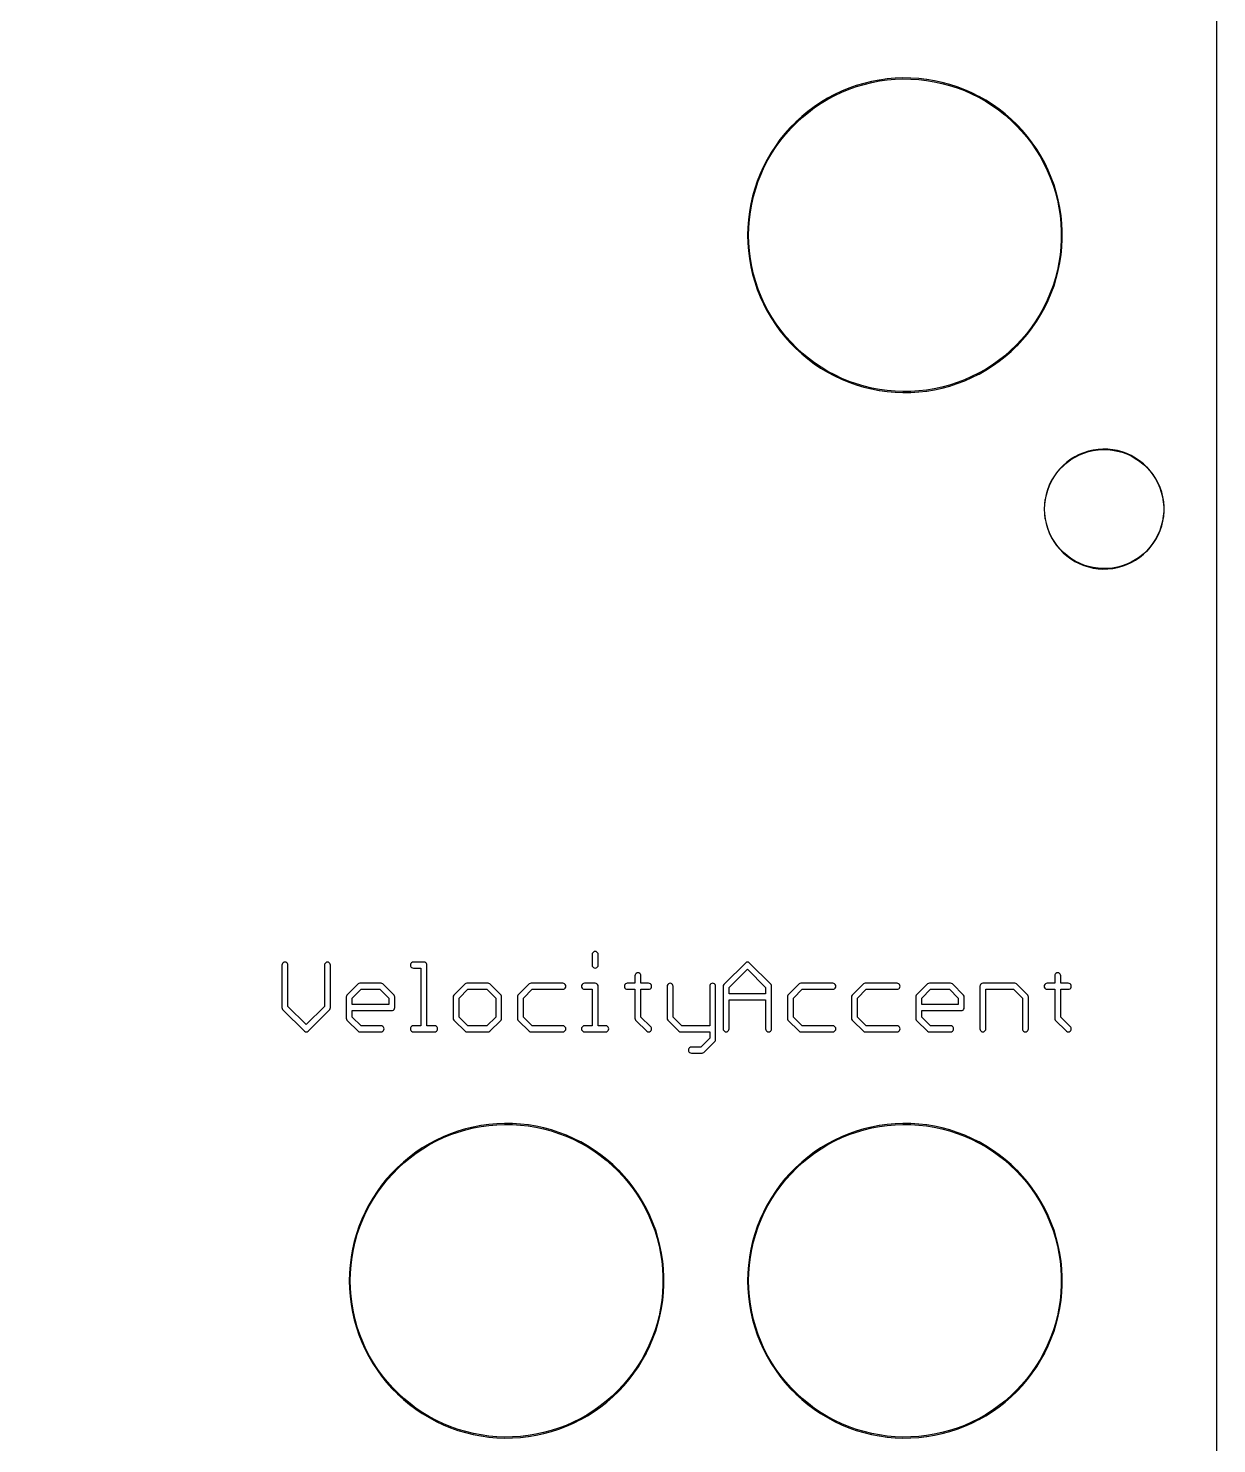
# Model space of a CAD drawing. Extents: x 7 to 68, y 0 to 129.
# Drawn here: x 37.59 to 67.9, y 31.29 to 67.4 of the extents above; entities that cross this region are included whole.
import ezdxf

# ---------------------------------------------------------------- set-up
doc = ezdxf.new("R2010")
doc.units = 0

msp = doc.modelspace()

# ---------------------------------------------------------------- linework, layer by layer
at = {"color": 5, "true_color": 0x0000ff}
msp.add_polyline3d([(67.89673, 0.3175, 0), (67.89673, 128.81863, 0), (7.27709, 128.81863, 0), (7.27709, 0.3175, 0), (67.89673, 0.3175, 0)], close=True, dxfattribs=at)
at = {"color": 34, "true_color": 0x008000}
for points in [[(7.2771, 0.3175, 0), (67.89674, 0.3175, 0), (67.89674, 128.81864, 0), (7.2771, 128.81864, 0), (7.2771, 0.3175, 0)], [(59.69508, 66.12381, 0), (59.49441, 66.10603, 0), (59.29629, 66.07809, 0), (59.29237, 66.07747, 0), (59.09425, 66.03937, 0), (58.89867, 65.99111, 0), (58.70563, 65.93523, 0), (58.51767, 65.86919, 0), (58.32971, 65.79299, 0), (58.14937, 65.70663, 0), (58.14583, 65.70483, 0), (57.96803, 65.61085, 0), (57.79531, 65.50671, 0), (57.62767, 65.39494, 0), (57.46765, 65.27303, 0), (57.31271, 65.14603, 0), (57.16285, 65.00887, 0), (57.16004, 65.00606, 0), (57.02034, 64.86382, 0), (56.88572, 64.71396, 0), (56.75872, 64.55647, 0), (56.64188, 64.39391, 0), (56.53266, 64.22628, 0), (56.43106, 64.05356, 0), (56.33708, 63.87322, 0), (56.33528, 63.86968, 0), (56.254, 63.6868, 0), (56.1778, 63.50138, 0), (56.1143, 63.31088, 0), (56.05842, 63.11784, 0), (56.01524, 62.92226, 0), (55.97968, 62.72414, 0), (55.97906, 62.72022, 0), (55.95365, 62.51955, 0), (55.93841, 62.3189, 0), (55.93333, 62.11824, 0), (55.93841, 61.91757, 0), (55.95365, 61.71692, 0), (55.97906, 61.51626, 0), (55.97968, 61.51233, 0), (56.01524, 61.31421, 0), (56.05842, 61.11863, 0), (56.1143, 60.92559, 0), (56.1778, 60.73509, 0), (56.254, 60.54967, 0), (56.33528, 60.36679, 0), (56.33708, 60.36325, 0), (56.43106, 60.18291, 0), (56.53266, 60.01019, 0), (56.64188, 59.84255, 0), (56.75872, 59.67999, 0), (56.88572, 59.52251, 0), (57.02034, 59.37265, 0), (57.16004, 59.23041, 0), (57.16285, 59.2276, 0), (57.31271, 59.09044, 0), (57.46765, 58.96344, 0), (57.62767, 58.84152, 0), (57.79531, 58.72976, 0), (57.96803, 58.62562, 0), (58.14583, 58.53164, 0), (58.14937, 58.52984, 0), (58.32971, 58.44348, 0), (58.51767, 58.36728, 0), (58.70563, 58.30124, 0), (58.89867, 58.24536, 0), (59.09425, 58.1971, 0), (59.29237, 58.159, 0), (59.29629, 58.15837, 0), (59.49441, 58.13043, 0), (59.69508, 58.11266, 0), (59.89574, 58.10504, 0), (60.0964, 58.10757, 0), (60.29705, 58.12027, 0), (60.49772, 58.14314, 0), (60.50164, 58.14376, 0), (60.69976, 58.17678, 0), (60.89534, 58.21996, 0), (61.09092, 58.27076, 0), (61.28142, 58.33426, 0), (61.46938, 58.40538, 0), (61.6548, 58.48666, 0), (61.8326, 58.57556, 0), (61.83614, 58.57736, 0), (62.0114, 58.67642, 0), (62.18158, 58.78564, 0), (62.34668, 58.90248, 0), (62.50416, 59.0244, 0), (62.65656, 59.15648, 0), (62.80134, 59.29618, 0), (62.80415, 59.29899, 0), (62.94131, 59.44631, 0), (63.07085, 59.59871, 0), (63.19277, 59.75873, 0), (63.30707, 59.92383, 0), (63.41375, 60.09655, 0), (63.51027, 60.27181, 0), (63.51207, 60.27535, 0), (63.59843, 60.45569, 0), (63.67717, 60.64111, 0), (63.74829, 60.83161, 0), (63.80671, 61.02211, 0), (63.85751, 61.21769, 0), (63.89815, 61.41327, 0), (63.89878, 61.4172, 0), (63.92926, 61.61785, 0), (63.94958, 61.81598, 0), (63.95974, 62.01664, 0), (63.95974, 62.21984, 0), (63.94958, 62.4205, 0), (63.92926, 62.61862, 0), (63.89878, 62.81927, 0), (63.89815, 62.8232, 0), (63.85751, 63.01878, 0), (63.80671, 63.21436, 0), (63.74829, 63.40486, 0), (63.67717, 63.59536, 0), (63.59843, 63.78078, 0), (63.51207, 63.96112, 0), (63.51027, 63.96466, 0), (63.41375, 64.13992, 0), (63.30707, 64.31264, 0), (63.19277, 64.47774, 0), (63.07085, 64.63776, 0), (62.94131, 64.79016, 0), (62.80415, 64.93747, 0), (62.80134, 64.94029, 0), (62.65656, 65.07998, 0), (62.50416, 65.21207, 0), (62.34668, 65.33399, 0), (62.18158, 65.45083, 0), (62.0114, 65.56005, 0), (61.83614, 65.65911, 0), (61.8326, 65.66091, 0), (61.6548, 65.74981, 0), (61.46938, 65.83109, 0), (61.28142, 65.90221, 0), (61.09092, 65.96571, 0), (60.89534, 66.01651, 0), (60.69976, 66.05969, 0), (60.50164, 66.09271, 0), (60.49772, 66.09332, 0), (60.29705, 66.11619, 0), (60.0964, 66.1289, 0), (59.89574, 66.13144, 0), (59.69508, 66.12381, 0)], [(60.29705, 58.14568, 0), (60.0964, 58.13298, 0), (59.89574, 58.13044, 0), (59.69508, 58.13806, 0), (59.49441, 58.15584, 0), (59.29874, 58.18343, 0), (59.1021, 58.22125, 0), (58.90652, 58.26951, 0), (58.71348, 58.32539, 0), (58.52552, 58.39143, 0), (58.33756, 58.46763, 0), (58.15865, 58.5533, 0), (57.98296, 58.64617, 0), (57.81024, 58.75031, 0), (57.6426, 58.86207, 0), (57.48258, 58.98399, 0), (57.32764, 59.11099, 0), (57.17828, 59.2477, 0), (57.04089, 59.38758, 0), (56.90627, 59.53744, 0), (56.77927, 59.69492, 0), (56.66243, 59.85748, 0), (56.55321, 60.02512, 0), (56.45161, 60.19784, 0), (56.35917, 60.37522, 0), (56.27815, 60.55752, 0), (56.20195, 60.74294, 0), (56.13845, 60.93344, 0), (56.08257, 61.12648, 0), (56.03939, 61.32206, 0), (56.00428, 61.51765, 0), (55.97906, 61.71692, 0), (55.96382, 61.91757, 0), (55.95874, 62.11824, 0), (55.96382, 62.3189, 0), (55.97906, 62.51955, 0), (56.00428, 62.7188, 0), (56.03939, 62.91441, 0), (56.08257, 63.10999, 0), (56.13845, 63.30303, 0), (56.20195, 63.49353, 0), (56.27815, 63.67895, 0), (56.35917, 63.86125, 0), (56.45161, 64.03863, 0), (56.55321, 64.21135, 0), (56.66243, 64.37899, 0), (56.77927, 64.54155, 0), (56.90627, 64.69902, 0), (57.04089, 64.84889, 0), (57.17828, 64.98877, 0), (57.32764, 65.12548, 0), (57.48258, 65.25248, 0), (57.6426, 65.37439, 0), (57.81024, 65.48616, 0), (57.98296, 65.5903, 0), (58.15865, 65.68317, 0), (58.33756, 65.76884, 0), (58.52552, 65.84504, 0), (58.71348, 65.91108, 0), (58.90652, 65.96696, 0), (59.1021, 66.01522, 0), (59.29894, 66.05307, 0), (59.49441, 66.08064, 0), (59.69508, 66.09841, 0), (59.89574, 66.10603, 0), (60.0964, 66.1035, 0), (60.29705, 66.0908, 0), (60.49725, 66.06798, 0), (60.69191, 66.03554, 0), (60.88749, 65.99236, 0), (61.08307, 65.94156, 0), (61.27357, 65.87806, 0), (61.46153, 65.80694, 0), (61.64695, 65.72566, 0), (61.82182, 65.63821, 0), (61.99647, 65.5395, 0), (62.16665, 65.43028, 0), (62.33175, 65.31344, 0), (62.48923, 65.19152, 0), (62.64163, 65.05943, 0), (62.7845, 64.92158, 0), (62.92076, 64.77522, 0), (63.0503, 64.62282, 0), (63.17222, 64.46281, 0), (63.28652, 64.2977, 0), (63.3932, 64.12499, 0), (63.48892, 63.95119, 0), (63.57428, 63.77293, 0), (63.65302, 63.58751, 0), (63.72414, 63.39701, 0), (63.78256, 63.20651, 0), (63.83336, 63.01093, 0), (63.87391, 62.81579, 0), (63.90385, 62.61862, 0), (63.92417, 62.4205, 0), (63.93433, 62.21984, 0), (63.93433, 62.01664, 0), (63.92417, 61.81598, 0), (63.90385, 61.61785, 0), (63.87391, 61.42068, 0), (63.83336, 61.22554, 0), (63.78256, 61.02996, 0), (63.72414, 60.83946, 0), (63.65302, 60.64896, 0), (63.57428, 60.46354, 0), (63.48892, 60.28528, 0), (63.3932, 60.11148, 0), (63.28652, 59.93876, 0), (63.17222, 59.77366, 0), (63.0503, 59.61364, 0), (62.92076, 59.46124, 0), (62.7845, 59.31489, 0), (62.64163, 59.17703, 0), (62.48923, 59.04495, 0), (62.33175, 58.92303, 0), (62.16665, 58.80619, 0), (61.99647, 58.69697, 0), (61.82167, 58.59817, 0), (61.64695, 58.51081, 0), (61.46153, 58.42953, 0), (61.27357, 58.35841, 0), (61.08307, 58.29491, 0), (60.88749, 58.24411, 0), (60.69191, 58.20093, 0), (60.49725, 58.16849, 0), (60.29705, 58.14568, 0)], [(64.87159, 56.6547, 0), (64.74714, 56.63692, 0), (64.74557, 56.63667, 0), (64.62618, 56.60873, 0), (64.50681, 56.57063, 0), (64.39251, 56.52491, 0), (64.28075, 56.46903, 0), (64.27933, 56.4683, 0), (64.17265, 56.40226, 0), (64.07359, 56.3286, 0), (63.97961, 56.24732, 0), (63.97849, 56.2462, 0), (63.89213, 56.1573, 0), (63.81085, 56.06078, 0), (63.73973, 55.95918, 0), (63.67623, 55.8525, 0), (63.6755, 55.85108, 0), (63.62216, 55.73932, 0), (63.57898, 55.62248, 0), (63.54342, 55.5031, 0), (63.51802, 55.38118, 0), (63.51778, 55.37962, 0), (63.50254, 55.2577, 0), (63.49746, 55.13323, 0), (63.50254, 55.00878, 0), (63.51778, 54.88685, 0), (63.51802, 54.88529, 0), (63.54342, 54.76337, 0), (63.57898, 54.64399, 0), (63.62216, 54.52715, 0), (63.6755, 54.41539, 0), (63.67623, 54.41397, 0), (63.73973, 54.30729, 0), (63.81085, 54.20569, 0), (63.89213, 54.10917, 0), (63.97849, 54.02027, 0), (63.97961, 54.01915, 0), (64.07359, 53.93787, 0), (64.17265, 53.86421, 0), (64.27933, 53.79817, 0), (64.28075, 53.79744, 0), (64.39251, 53.74156, 0), (64.50681, 53.69584, 0), (64.62618, 53.65774, 0), (64.74557, 53.6298, 0), (64.74714, 53.62956, 0), (64.87159, 53.61178, 0), (64.99606, 53.60415, 0), (65.12052, 53.6067, 0), (65.24244, 53.6194, 0), (65.244, 53.61964, 0), (65.36846, 53.6425, 0), (65.48784, 53.67552, 0), (65.60468, 53.7187, 0), (65.71644, 53.7695, 0), (65.71786, 53.77023, 0), (65.82707, 53.83119, 0), (65.93122, 53.89977, 0), (66.02773, 53.97851, 0), (66.11918, 54.06233, 0), (66.1203, 54.06345, 0), (66.20158, 54.15489, 0), (66.27778, 54.25395, 0), (66.34636, 54.35809, 0), (66.40478, 54.46985, 0), (66.40551, 54.47127, 0), (66.45377, 54.58557, 0), (66.49441, 54.70241, 0), (66.52489, 54.82179, 0), (66.54521, 54.94625, 0), (66.54546, 54.94782, 0), (66.55562, 55.07228, 0), (66.55562, 55.19419, 0), (66.54546, 55.31866, 0), (66.54521, 55.32022, 0), (66.52489, 55.44468, 0), (66.49441, 55.56406, 0), (66.45377, 55.6809, 0), (66.40551, 55.7952, 0), (66.40478, 55.79662, 0), (66.34636, 55.90838, 0), (66.27778, 56.01252, 0), (66.20158, 56.11158, 0), (66.1203, 56.20302, 0), (66.11918, 56.20414, 0), (66.02773, 56.28796, 0), (65.93122, 56.3667, 0), (65.82707, 56.43528, 0), (65.71786, 56.49624, 0), (65.71644, 56.49697, 0), (65.60468, 56.54777, 0), (65.48784, 56.59095, 0), (65.36846, 56.62397, 0), (65.244, 56.64683, 0), (65.24244, 56.64708, 0), (65.12052, 56.65978, 0), (64.99606, 56.66231, 0), (64.87159, 56.6547, 0)], [(65.24196, 53.62951, 0), (65.12052, 53.61686, 0), (64.99606, 53.61431, 0), (64.87159, 53.62193, 0), (64.7484, 53.63954, 0), (64.62932, 53.66741, 0), (64.50994, 53.70551, 0), (64.39564, 53.75123, 0), (64.28513, 53.80648, 0), (64.17861, 53.87242, 0), (64.07956, 53.94608, 0), (63.98578, 54.02719, 0), (63.90034, 54.11514, 0), (63.81906, 54.21166, 0), (63.74794, 54.31326, 0), (63.6847, 54.4195, 0), (63.63183, 54.53028, 0), (63.58865, 54.64712, 0), (63.55309, 54.7665, 0), (63.52782, 54.88777, 0), (63.5127, 55.00878, 0), (63.50762, 55.13323, 0), (63.5127, 55.2577, 0), (63.52782, 55.37869, 0), (63.55309, 55.49997, 0), (63.58865, 55.61935, 0), (63.63183, 55.73619, 0), (63.6847, 55.84697, 0), (63.74794, 55.95321, 0), (63.81906, 56.05481, 0), (63.90034, 56.15133, 0), (63.98578, 56.23928, 0), (64.07956, 56.32039, 0), (64.17861, 56.39405, 0), (64.28513, 56.45999, 0), (64.39564, 56.51524, 0), (64.50994, 56.56096, 0), (64.62932, 56.59906, 0), (64.74851, 56.62696, 0), (64.87159, 56.64454, 0), (64.99606, 56.65215, 0), (65.12052, 56.64962, 0), (65.24183, 56.63698, 0), (65.36533, 56.6143, 0), (65.48471, 56.58128, 0), (65.60155, 56.5381, 0), (65.71271, 56.48757, 0), (65.82111, 56.42707, 0), (65.92525, 56.35849, 0), (66.02177, 56.27975, 0), (66.11253, 56.19655, 0), (66.19337, 56.10561, 0), (66.26957, 56.00655, 0), (66.33815, 55.90241, 0), (66.39589, 55.79195, 0), (66.4441, 55.67777, 0), (66.48474, 55.56093, 0), (66.51522, 55.44155, 0), (66.5353, 55.31858, 0), (66.54545, 55.19419, 0), (66.54545, 55.07228, 0), (66.53529, 54.94782, 0), (66.51522, 54.82492, 0), (66.48474, 54.70554, 0), (66.4441, 54.5887, 0), (66.39589, 54.47452, 0), (66.33815, 54.36406, 0), (66.26957, 54.25992, 0), (66.19337, 54.16086, 0), (66.11253, 54.06992, 0), (66.02177, 53.98672, 0), (65.92525, 53.90798, 0), (65.82111, 53.8394, 0), (65.71271, 53.7789, 0), (65.60155, 53.72837, 0), (65.48471, 53.68519, 0), (65.36533, 53.65217, 0), (65.24196, 53.62951, 0)], [(52.0446, 43.42384, 0), (52.06814, 43.42756, 0), (52.08938, 43.43839, 0), (52.10624, 43.45525, 0), (52.11707, 43.47649, 0), (52.1208, 43.50004, 0), (52.1208, 43.77182, 0), (52.11707, 43.79536, 0), (52.10624, 43.8166, 0), (52.08938, 43.83346, 0), (52.06814, 43.84429, 0), (52.0446, 43.84802, 0), (52.02105, 43.84429, 0), (51.99981, 43.83346, 0), (51.98295, 43.8166, 0), (51.97212, 43.79536, 0), (51.9684, 43.77182, 0), (51.9684, 43.50004, 0), (51.97212, 43.47649, 0), (51.98295, 43.45525, 0), (51.99981, 43.43839, 0), (52.02105, 43.42756, 0), (52.0446, 43.42384, 0)], [(45.27872, 42.37067, 0), (45.28955, 42.39191, 0), (45.29328, 42.41546, 0), (45.29328, 43.50004, 0), (45.28955, 43.52358, 0), (45.27872, 43.54482, 0), (45.26186, 43.56168, 0), (45.24062, 43.57251, 0), (45.21708, 43.57624, 0), (45.19353, 43.57251, 0), (45.17229, 43.56168, 0), (45.15543, 43.54482, 0), (45.1446, 43.52358, 0), (45.14088, 43.50004, 0), (45.14088, 42.44569, 0), (44.67595, 41.98076, 0), (44.2087, 42.44583, 0), (44.2087, 43.50004, 0), (44.20497, 43.52358, 0), (44.19414, 43.54482, 0), (44.17728, 43.56168, 0), (44.15604, 43.57251, 0), (44.1325, 43.57624, 0), (44.10895, 43.57251, 0), (44.08771, 43.56168, 0), (44.07085, 43.54482, 0), (44.06002, 43.52358, 0), (44.0563, 43.50004, 0), (44.0563, 42.41546, 0), (44.06002, 42.39191, 0), (44.07085, 42.37067, 0), (44.08771, 42.35381, 0), (44.63127, 41.81279, 0), (44.65251, 41.80196, 0), (44.67605, 41.79824, 0), (44.6996, 41.80196, 0), (44.72084, 41.81279, 0), (45.27872, 42.37067, 0)], [(47.40909, 43.57624, 0), (47.38555, 43.57251, 0), (47.36431, 43.56168, 0), (47.34745, 43.54482, 0), (47.33662, 43.52358, 0), (47.33289, 43.50004, 0), (47.33662, 43.47649, 0), (47.34745, 43.45525, 0), (47.36431, 43.43839, 0), (47.38555, 43.42756, 0), (47.40909, 43.42384, 0), (47.60214, 43.42384, 0), (47.60214, 41.95064, 0), (47.40909, 41.95064, 0), (47.38555, 41.94691, 0), (47.36431, 41.93607, 0), (47.34745, 41.91922, 0), (47.33662, 41.89797, 0), (47.33289, 41.87444, 0), (47.33662, 41.85089, 0), (47.34745, 41.82965, 0), (47.36431, 41.81279, 0), (47.38555, 41.80196, 0), (47.40909, 41.79824, 0), (47.95012, 41.79824, 0), (47.97366, 41.80196, 0), (47.9949, 41.81279, 0), (48.01176, 41.82965, 0), (48.02259, 41.85089, 0), (48.02632, 41.87444, 0), (48.02259, 41.89797, 0), (48.01176, 41.91922, 0), (47.9949, 41.93607, 0), (47.97366, 41.94691, 0), (47.95012, 41.95064, 0), (47.75454, 41.95064, 0), (47.75454, 43.50004, 0), (47.75081, 43.52358, 0), (47.73998, 43.54482, 0), (47.72312, 43.56168, 0), (47.70188, 43.57251, 0), (47.67834, 43.57624, 0), (47.40909, 43.57624, 0)], [(55.97304, 43.56168, 0), (55.9518, 43.57251, 0), (55.92826, 43.57624, 0), (55.90471, 43.57251, 0), (55.88347, 43.56168, 0), (55.33991, 43.02066, 0), (55.32305, 43.0038, 0), (55.31222, 42.98256, 0), (55.30849, 42.95901, 0), (55.30849, 41.87444, 0), (55.31222, 41.85089, 0), (55.32305, 41.82965, 0), (55.33991, 41.81279, 0), (55.36115, 41.80196, 0), (55.38469, 41.79824, 0), (55.40824, 41.80196, 0), (55.42948, 41.81279, 0), (55.44634, 41.82965, 0), (55.45717, 41.85089, 0), (55.46089, 41.87444, 0), (55.46089, 42.61104, 0), (56.39307, 42.61104, 0), (56.39307, 41.87444, 0), (56.3968, 41.85089, 0), (56.40763, 41.82965, 0), (56.42449, 41.81279, 0), (56.44573, 41.80196, 0), (56.46927, 41.79824, 0), (56.49282, 41.80196, 0), (56.51406, 41.81279, 0), (56.53092, 41.82965, 0), (56.54175, 41.85089, 0), (56.54547, 41.87444, 0), (56.54547, 42.95901, 0), (56.54175, 42.98256, 0), (56.53092, 43.0038, 0), (55.97304, 43.56168, 0)], [(56.39307, 42.76344, 0), (55.46089, 42.76344, 0), (55.46089, 42.92863, 0), (55.92815, 43.39371, 0), (56.39307, 42.92879, 0), (56.39307, 42.76344, 0)], [(46.87892, 42.34298, 0), (46.90016, 42.35381, 0), (46.91702, 42.37067, 0), (46.92785, 42.39191, 0), (46.93158, 42.41546, 0), (46.93158, 42.68724, 0), (46.92785, 42.71078, 0), (46.91702, 42.73202, 0), (46.62838, 43.02066, 0), (46.60714, 43.03149, 0), (46.5836, 43.03522, 0), (46.04257, 43.03522, 0), (46.01903, 43.03149, 0), (45.99779, 43.02066, 0), (45.70915, 42.73202, 0), (45.69832, 42.71078, 0), (45.6946, 42.68724, 0), (45.6946, 42.14368, 0), (45.69832, 42.12013, 0), (45.70915, 42.09889, 0), (45.72601, 42.08203, 0), (45.99779, 41.81279, 0), (46.01903, 41.80196, 0), (46.04257, 41.79824, 0), (46.5836, 41.79824, 0), (46.60714, 41.80196, 0), (46.62838, 41.81279, 0), (46.64524, 41.82965, 0), (46.65607, 41.85089, 0), (46.6598, 41.87444, 0), (46.65607, 41.89797, 0), (46.64524, 41.91922, 0), (46.62838, 41.93607, 0), (46.60714, 41.94691, 0), (46.5836, 41.95064, 0), (46.07265, 41.95064, 0), (45.847, 42.17419, 0), (45.847, 42.33926, 0), (46.85538, 42.33926, 0), (46.87892, 42.34298, 0)], [(48.77054, 43.03522, 0), (48.74699, 43.03149, 0), (48.72575, 43.02066, 0), (48.43711, 42.73202, 0), (48.42628, 42.71078, 0), (48.42256, 42.68724, 0), (48.42256, 42.14368, 0), (48.42628, 42.12013, 0), (48.43711, 42.09889, 0), (48.45397, 42.08203, 0), (48.72575, 41.81279, 0), (48.74699, 41.80196, 0), (48.77054, 41.79824, 0), (49.31156, 41.79824, 0), (49.3351, 41.80196, 0), (49.35634, 41.81279, 0), (49.62812, 42.08203, 0), (49.64498, 42.09889, 0), (49.65581, 42.12013, 0), (49.65953, 42.14368, 0), (49.65953, 42.68724, 0), (49.65581, 42.71078, 0), (49.64498, 42.73202, 0), (49.35634, 43.02066, 0), (49.3351, 43.03149, 0), (49.31156, 43.03522, 0), (48.77054, 43.03522, 0)], [(51.22163, 41.79824, 0), (51.24518, 41.80196, 0), (51.26642, 41.81279, 0), (51.28328, 41.82965, 0), (51.29411, 41.85089, 0), (51.29783, 41.87444, 0), (51.29411, 41.89797, 0), (51.28328, 41.91922, 0), (51.26642, 41.93607, 0), (51.24518, 41.94691, 0), (51.22163, 41.95064, 0), (50.43891, 41.95064, 0), (50.21326, 42.17419, 0), (50.21326, 42.65701, 0), (50.43906, 42.88281, 0), (51.22163, 42.88281, 0), (51.24518, 42.88654, 0), (51.26642, 42.89737, 0), (51.28328, 42.91423, 0), (51.29411, 42.93547, 0), (51.29783, 42.95901, 0), (51.29411, 42.98256, 0), (51.28328, 43.0038, 0), (51.26642, 43.02066, 0), (51.24518, 43.03149, 0), (51.22163, 43.03522, 0), (50.40884, 43.03522, 0), (50.38529, 43.03149, 0), (50.36405, 43.02066, 0), (50.07541, 42.73202, 0), (50.06458, 42.71078, 0), (50.06086, 42.68724, 0), (50.06086, 42.14368, 0), (50.06458, 42.12013, 0), (50.07541, 42.09889, 0), (50.09227, 42.08203, 0), (50.36405, 41.81279, 0), (50.38529, 41.80196, 0), (50.40884, 41.79824, 0), (51.22163, 41.79824, 0)], [(51.77282, 43.03522, 0), (51.74927, 43.03149, 0), (51.72803, 43.02066, 0), (51.71117, 43.0038, 0), (51.70034, 42.98256, 0), (51.69662, 42.95901, 0), (51.70034, 42.93547, 0), (51.71117, 42.91423, 0), (51.72803, 42.89737, 0), (51.74927, 42.88654, 0), (51.77282, 42.88281, 0), (51.9684, 42.88281, 0), (51.9684, 41.95064, 0), (51.77282, 41.95064, 0), (51.74927, 41.94691, 0), (51.72803, 41.93607, 0), (51.71117, 41.91922, 0), (51.70034, 41.89797, 0), (51.69662, 41.87444, 0), (51.70034, 41.85089, 0), (51.71117, 41.82965, 0), (51.72803, 41.81279, 0), (51.74927, 41.80196, 0), (51.77282, 41.79824, 0), (52.31637, 41.79824, 0), (52.33992, 41.80196, 0), (52.36116, 41.81279, 0), (52.37802, 41.82965, 0), (52.38885, 41.85089, 0), (52.39257, 41.87444, 0), (52.38885, 41.89797, 0), (52.37802, 41.91922, 0), (52.36116, 41.93607, 0), (52.33992, 41.94691, 0), (52.31637, 41.95064, 0), (52.1208, 41.95064, 0), (52.1208, 42.95901, 0), (52.11707, 42.98256, 0), (52.10624, 43.0038, 0), (52.08938, 43.02066, 0), (52.06814, 43.03149, 0), (52.0446, 43.03522, 0), (51.77282, 43.03522, 0)], [(53.40858, 41.79824, 0), (53.43212, 41.80196, 0), (53.45336, 41.81279, 0), (53.47022, 41.82965, 0), (53.48105, 41.85089, 0), (53.48478, 41.87444, 0), (53.48105, 41.89797, 0), (53.47022, 41.91922, 0), (53.45336, 41.93607, 0), (53.213, 42.17419, 0), (53.213, 42.88281, 0), (53.40858, 42.88281, 0), (53.43212, 42.88654, 0), (53.45336, 42.89737, 0), (53.47022, 42.91423, 0), (53.48105, 42.93547, 0), (53.48478, 42.95901, 0), (53.48105, 42.98256, 0), (53.47022, 43.0038, 0), (53.45336, 43.02066, 0), (53.43212, 43.03149, 0), (53.40858, 43.03522, 0), (53.213, 43.03522, 0), (53.213, 43.22826, 0), (53.20927, 43.2518, 0), (53.19844, 43.27304, 0), (53.18158, 43.2899, 0), (53.16034, 43.30073, 0), (53.1368, 43.30446, 0), (53.11325, 43.30073, 0), (53.09201, 43.2899, 0), (53.07515, 43.27304, 0), (53.06432, 43.2518, 0), (53.0606, 43.22826, 0), (53.0606, 43.03522, 0), (52.86502, 43.03522, 0), (52.84147, 43.03149, 0), (52.82023, 43.02066, 0), (52.80337, 43.0038, 0), (52.79254, 42.98256, 0), (52.78882, 42.95901, 0), (52.79254, 42.93547, 0), (52.80337, 42.91423, 0), (52.82023, 42.89737, 0), (52.84147, 42.88654, 0), (52.86502, 42.88281, 0), (53.0606, 42.88281, 0), (53.0606, 42.14368, 0), (53.06432, 42.12013, 0), (53.07515, 42.09889, 0), (53.09201, 42.08203, 0), (53.36379, 41.81279, 0), (53.38503, 41.80196, 0), (53.40858, 41.79824, 0)], [(55.10344, 41.55787, 0), (55.11427, 41.57911, 0), (55.11799, 41.60264, 0), (55.11799, 42.95901, 0), (55.11427, 42.98256, 0), (55.10344, 43.0038, 0), (55.08658, 43.02066, 0), (55.06534, 43.03149, 0), (55.04179, 43.03522, 0), (55.01825, 43.03149, 0), (54.99701, 43.02066, 0), (54.98015, 43.0038, 0), (54.96932, 42.98256, 0), (54.96559, 42.95901, 0), (54.96559, 41.95064, 0), (54.25668, 41.95064, 0), (54.03341, 42.17391, 0), (54.03341, 42.95901, 0), (54.02969, 42.98256, 0), (54.01886, 43.0038, 0), (54.002, 43.02066, 0), (53.98076, 43.03149, 0), (53.95721, 43.03522, 0), (53.93367, 43.03149, 0), (53.91243, 43.02066, 0), (53.89557, 43.0038, 0), (53.88474, 42.98256, 0), (53.88101, 42.95901, 0), (53.88101, 42.14368, 0), (53.88474, 42.12013, 0), (53.89557, 42.09889, 0), (54.18167, 41.81279, 0), (54.20291, 41.80196, 0), (54.22646, 41.79824, 0), (54.96559, 41.79824, 0), (54.96559, 41.63287, 0), (54.73979, 41.40708, 0), (54.49824, 41.40708, 0), (54.47469, 41.40335, 0), (54.45345, 41.39251, 0), (54.43659, 41.37566, 0), (54.42576, 41.35441, 0), (54.42204, 41.33088, 0), (54.42576, 41.30733, 0), (54.43659, 41.28609, 0), (54.45345, 41.26923, 0), (54.47469, 41.2584, 0), (54.49824, 41.25468, 0), (54.77001, 41.25468, 0), (54.79356, 41.2584, 0), (54.8148, 41.26923, 0), (55.10344, 41.55787, 0)], [(57.24745, 41.81279, 0), (57.26869, 41.80196, 0), (57.29223, 41.79824, 0), (58.10758, 41.79824, 0), (58.13112, 41.80196, 0), (58.15236, 41.81279, 0), (58.16922, 41.82965, 0), (58.18005, 41.85089, 0), (58.18378, 41.87444, 0), (58.18005, 41.89797, 0), (58.16922, 41.91922, 0), (58.15236, 41.93607, 0), (58.13112, 41.94691, 0), (58.10758, 41.95064, 0), (57.32246, 41.95064, 0), (57.0992, 42.1739, 0), (57.0992, 42.65715, 0), (57.32275, 42.88281, 0), (58.10758, 42.88281, 0), (58.13112, 42.88654, 0), (58.15236, 42.89737, 0), (58.16922, 42.91423, 0), (58.18005, 42.93547, 0), (58.18378, 42.95901, 0), (58.18005, 42.98256, 0), (58.16922, 43.0038, 0), (58.15236, 43.02066, 0), (58.13112, 43.03149, 0), (58.10758, 43.03522, 0), (57.29223, 43.03522, 0), (57.26869, 43.03149, 0), (57.24745, 43.02066, 0), (57.23059, 43.0038, 0), (56.96135, 42.73202, 0), (56.95052, 42.71078, 0), (56.9468, 42.68724, 0), (56.9468, 42.14368, 0), (56.95052, 42.12013, 0), (56.96135, 42.09889, 0), (57.24745, 41.81279, 0)], [(59.74334, 41.79824, 0), (59.76688, 41.80196, 0), (59.78812, 41.81279, 0), (59.80498, 41.82965, 0), (59.81581, 41.85089, 0), (59.81954, 41.87444, 0), (59.81581, 41.89797, 0), (59.80498, 41.91922, 0), (59.78812, 41.93607, 0), (59.76688, 41.94691, 0), (59.74334, 41.95064, 0), (58.96061, 41.95064, 0), (58.73496, 42.17419, 0), (58.73496, 42.65701, 0), (58.96076, 42.88281, 0), (59.74334, 42.88281, 0), (59.76688, 42.88654, 0), (59.78812, 42.89737, 0), (59.80498, 42.91423, 0), (59.81581, 42.93547, 0), (59.81954, 42.95901, 0), (59.81581, 42.98256, 0), (59.80498, 43.0038, 0), (59.78812, 43.02066, 0), (59.76688, 43.03149, 0), (59.74334, 43.03522, 0), (58.93054, 43.03522, 0), (58.90699, 43.03149, 0), (58.88575, 43.02066, 0), (58.59711, 42.73202, 0), (58.58628, 42.71078, 0), (58.58256, 42.68724, 0), (58.58256, 42.14368, 0), (58.58628, 42.12013, 0), (58.59711, 42.09889, 0), (58.61397, 42.08203, 0), (58.88575, 41.81279, 0), (58.90699, 41.80196, 0), (58.93054, 41.79824, 0), (59.74334, 41.79824, 0)], [(61.40518, 42.34298, 0), (61.42642, 42.35381, 0), (61.44328, 42.37067, 0), (61.45411, 42.39191, 0), (61.45783, 42.41546, 0), (61.45783, 42.68724, 0), (61.45411, 42.71078, 0), (61.44328, 42.73202, 0), (61.15464, 43.02066, 0), (61.1334, 43.03149, 0), (61.10986, 43.03522, 0), (60.56883, 43.03522, 0), (60.54529, 43.03149, 0), (60.52405, 43.02066, 0), (60.23541, 42.73202, 0), (60.22458, 42.71078, 0), (60.22085, 42.68724, 0), (60.22085, 42.14368, 0), (60.22458, 42.12013, 0), (60.23541, 42.09889, 0), (60.25227, 42.08203, 0), (60.52405, 41.81279, 0), (60.54529, 41.80196, 0), (60.56883, 41.79824, 0), (61.10986, 41.79824, 0), (61.1334, 41.80196, 0), (61.15464, 41.81279, 0), (61.1715, 41.82965, 0), (61.18233, 41.85089, 0), (61.18606, 41.87444, 0), (61.18233, 41.89797, 0), (61.1715, 41.91922, 0), (61.15464, 41.93607, 0), (61.1334, 41.94691, 0), (61.10986, 41.95064, 0), (60.59891, 41.95064, 0), (60.37325, 42.1742, 0), (60.37325, 42.33926, 0), (61.38163, 42.33926, 0), (61.40518, 42.34298, 0)], [(61.93281, 43.03522, 0), (61.90927, 43.03149, 0), (61.88803, 43.02066, 0), (61.87117, 43.0038, 0), (61.86034, 42.98256, 0), (61.85661, 42.95901, 0), (61.85661, 41.87444, 0), (61.86034, 41.85089, 0), (61.87117, 41.82965, 0), (61.88803, 41.81279, 0), (61.90927, 41.80196, 0), (61.93281, 41.79824, 0), (61.95636, 41.80196, 0), (61.9776, 41.81279, 0), (61.99446, 41.82965, 0), (62.00529, 41.85089, 0), (62.00901, 41.87444, 0), (62.00901, 42.88281, 0), (62.71764, 42.88281, 0), (62.94119, 42.65715, 0), (62.94119, 41.87444, 0), (62.94492, 41.85089, 0), (62.95575, 41.82965, 0), (62.97261, 41.81279, 0), (62.99385, 41.80196, 0), (63.01739, 41.79824, 0), (63.04094, 41.80196, 0), (63.06218, 41.81279, 0), (63.07904, 41.82965, 0), (63.08987, 41.85089, 0), (63.09359, 41.87444, 0), (63.09359, 42.68724, 0), (63.08987, 42.71078, 0), (63.07904, 42.73202, 0), (62.8098, 43.0038, 0), (62.79294, 43.02066, 0), (62.7717, 43.03149, 0), (62.74816, 43.03522, 0), (61.93281, 43.03522, 0)], [(64.06735, 41.81279, 0), (64.08859, 41.80196, 0), (64.11214, 41.79824, 0), (64.13567, 41.80196, 0), (64.15692, 41.81279, 0), (64.17377, 41.82965, 0), (64.18461, 41.85089, 0), (64.18834, 41.87444, 0), (64.18461, 41.89797, 0), (64.17377, 41.91922, 0), (63.9191, 42.1739, 0), (63.9191, 42.88281, 0), (64.11214, 42.88281, 0), (64.13567, 42.88654, 0), (64.15692, 42.89737, 0), (64.17377, 42.91423, 0), (64.18461, 42.93547, 0), (64.18834, 42.95901, 0), (64.18461, 42.98256, 0), (64.17377, 43.0038, 0), (64.15692, 43.02066, 0), (64.13567, 43.03149, 0), (64.11214, 43.03522, 0), (63.9191, 43.03522, 0), (63.9191, 43.22826, 0), (63.91537, 43.2518, 0), (63.90454, 43.27304, 0), (63.88768, 43.2899, 0), (63.86644, 43.30073, 0), (63.8429, 43.30446, 0), (63.81935, 43.30073, 0), (63.79811, 43.2899, 0), (63.78125, 43.27304, 0), (63.77042, 43.2518, 0), (63.7667, 43.22826, 0), (63.7667, 43.03522, 0), (63.57112, 43.03522, 0), (63.54757, 43.03149, 0), (63.52633, 43.02066, 0), (63.50947, 43.0038, 0), (63.49864, 42.98256, 0), (63.49492, 42.95901, 0), (63.49864, 42.93547, 0), (63.50947, 42.91423, 0), (63.52633, 42.89737, 0), (63.54757, 42.88654, 0), (63.57112, 42.88281, 0), (63.7667, 42.88281, 0), (63.7667, 42.14368, 0), (63.77042, 42.12013, 0), (63.78125, 42.09889, 0), (64.06735, 41.81279, 0)], [(46.77918, 42.49166, 0), (45.847, 42.49166, 0), (45.847, 42.65701, 0), (46.0728, 42.88281, 0), (46.55337, 42.88281, 0), (46.77918, 42.657, 0), (46.77918, 42.49166, 0)], [(49.28148, 41.95064, 0), (48.80061, 41.95064, 0), (48.57496, 42.17419, 0), (48.57496, 42.65701, 0), (48.80076, 42.88281, 0), (49.28133, 42.88281, 0), (49.50713, 42.65701, 0), (49.50713, 42.17419, 0), (49.28148, 41.95064, 0)], [(61.30543, 42.49166, 0), (60.37325, 42.49166, 0), (60.37325, 42.657, 0), (60.59906, 42.88281, 0), (61.07963, 42.88281, 0), (61.30543, 42.65701, 0), (61.30543, 42.49166, 0)], [(49.53507, 39.45382, 0), (49.33441, 39.43604, 0), (49.1363, 39.40809, 0), (49.13237, 39.40747, 0), (48.93425, 39.36937, 0), (48.73867, 39.3211, 0), (48.54563, 39.26523, 0), (48.35767, 39.19919, 0), (48.16971, 39.12299, 0), (47.98937, 39.03663, 0), (47.98583, 39.03483, 0), (47.80803, 38.94084, 0), (47.63531, 38.8367, 0), (47.46767, 38.72495, 0), (47.30765, 38.60302, 0), (47.15271, 38.47603, 0), (47.00285, 38.33887, 0), (47.00004, 38.33606, 0), (46.86034, 38.19382, 0), (46.72572, 38.04396, 0), (46.59872, 37.88648, 0), (46.48188, 37.72392, 0), (46.37266, 37.55628, 0), (46.27106, 37.38356, 0), (46.17708, 37.20322, 0), (46.17528, 37.19968, 0), (46.094, 37.0168, 0), (46.0178, 36.83138, 0), (45.9543, 36.64088, 0), (45.89842, 36.44784, 0), (45.85524, 36.25226, 0), (45.81968, 36.05413, 0), (45.81905, 36.05021, 0), (45.79366, 35.84955, 0), (45.77842, 35.64889, 0), (45.77334, 35.44824, 0), (45.77842, 35.24758, 0), (45.79366, 35.0469, 0), (45.81905, 34.84625, 0), (45.81968, 34.84232, 0), (45.85524, 34.64421, 0), (45.89842, 34.44863, 0), (45.9543, 34.25559, 0), (46.0178, 34.06509, 0), (46.094, 33.87966, 0), (46.17528, 33.69679, 0), (46.17708, 33.69325, 0), (46.27106, 33.51291, 0), (46.37266, 33.34019, 0), (46.48188, 33.17255, 0), (46.59872, 33.00999, 0), (46.72572, 32.85251, 0), (46.86034, 32.70265, 0), (47.00004, 32.5604, 0), (47.00285, 32.5576, 0), (47.15271, 32.42044, 0), (47.30765, 32.29343, 0), (47.46767, 32.17152, 0), (47.63531, 32.05975, 0), (47.80803, 31.95562, 0), (47.98583, 31.86164, 0), (47.98937, 31.85984, 0), (48.16971, 31.77348, 0), (48.35767, 31.69728, 0), (48.54563, 31.63124, 0), (48.73867, 31.57536, 0), (48.93425, 31.5271, 0), (49.13237, 31.489, 0), (49.1363, 31.48838, 0), (49.33441, 31.46044, 0), (49.53507, 31.44265, 0), (49.73573, 31.43503, 0), (49.9364, 31.43757, 0), (50.13706, 31.45027, 0), (50.33772, 31.47314, 0), (50.34164, 31.47376, 0), (50.53976, 31.50678, 0), (50.73534, 31.54996, 0), (50.93092, 31.60076, 0), (51.12142, 31.66426, 0), (51.30938, 31.73538, 0), (51.4948, 31.81666, 0), (51.6726, 31.90556, 0), (51.67614, 31.90736, 0), (51.8514, 32.00642, 0), (52.02158, 32.11564, 0), (52.18668, 32.23248, 0), (52.34416, 32.3544, 0), (52.49656, 32.48648, 0), (52.64134, 32.62618, 0), (52.64415, 32.62899, 0), (52.78131, 32.77631, 0), (52.91085, 32.92871, 0), (53.03277, 33.08873, 0), (53.14707, 33.25383, 0), (53.25375, 33.42655, 0), (53.35027, 33.60181, 0), (53.35207, 33.60535, 0), (53.43843, 33.78569, 0), (53.51717, 33.97111, 0), (53.58829, 34.16161, 0), (53.64671, 34.35211, 0), (53.69751, 34.54769, 0), (53.73815, 34.74327, 0), (53.73878, 34.7472, 0), (53.76926, 34.94786, 0), (53.78958, 35.14597, 0), (53.79974, 35.34662, 0), (53.79974, 35.54983, 0), (53.78958, 35.75049, 0), (53.76926, 35.94862, 0), (53.73878, 36.14927, 0), (53.73815, 36.1532, 0), (53.69751, 36.34878, 0), (53.64671, 36.54435, 0), (53.58829, 36.73485, 0), (53.51717, 36.92536, 0), (53.43843, 37.11078, 0), (53.35207, 37.29112, 0), (53.35027, 37.29466, 0), (53.25375, 37.46992, 0), (53.14707, 37.64264, 0), (53.03277, 37.80774, 0), (52.91085, 37.96776, 0), (52.78131, 38.12016, 0), (52.64415, 38.26748, 0), (52.64134, 38.27029, 0), (52.49656, 38.40999, 0), (52.34416, 38.54207, 0), (52.18668, 38.66399, 0), (52.02158, 38.78083, 0), (51.8514, 38.89005, 0), (51.67614, 38.9891, 0), (51.6726, 38.99091, 0), (51.4948, 39.07981, 0), (51.30938, 39.16109, 0), (51.12142, 39.23221, 0), (50.93092, 39.29571, 0), (50.73534, 39.34651, 0), (50.53976, 39.38969, 0), (50.34164, 39.42271, 0), (50.33772, 39.42334, 0), (50.13706, 39.44619, 0), (49.9364, 39.4589, 0), (49.73573, 39.46143, 0), (49.53507, 39.45382, 0)], [(50.13706, 31.47567, 0), (49.9364, 31.46297, 0), (49.73573, 31.46043, 0), (49.53507, 31.46805, 0), (49.33441, 31.48584, 0), (49.13891, 31.5134, 0), (48.9421, 31.55125, 0), (48.74652, 31.59951, 0), (48.55348, 31.65539, 0), (48.36552, 31.72143, 0), (48.17756, 31.79763, 0), (47.99865, 31.8833, 0), (47.82296, 31.97617, 0), (47.65024, 32.0803, 0), (47.4826, 32.19207, 0), (47.32258, 32.31398, 0), (47.16764, 32.44099, 0), (47.01818, 32.57778, 0), (46.88089, 32.71758, 0), (46.74627, 32.86744, 0), (46.61927, 33.02492, 0), (46.50243, 33.18748, 0), (46.39321, 33.35512, 0), (46.29161, 33.52783, 0), (46.19917, 33.70522, 0), (46.11815, 33.88752, 0), (46.04195, 34.07294, 0), (45.97845, 34.26344, 0), (45.92257, 34.45648, 0), (45.87939, 34.65206, 0), (45.84428, 34.84768, 0), (45.81906, 35.0469, 0), (45.80382, 35.24758, 0), (45.79874, 35.44824, 0), (45.80382, 35.64889, 0), (45.81906, 35.84955, 0), (45.84428, 36.04882, 0), (45.87939, 36.24441, 0), (45.92257, 36.43999, 0), (45.97845, 36.63303, 0), (46.04195, 36.82353, 0), (46.11815, 37.00895, 0), (46.19917, 37.19125, 0), (46.29161, 37.36863, 0), (46.39321, 37.54135, 0), (46.50243, 37.70899, 0), (46.61927, 37.87155, 0), (46.74627, 38.02903, 0), (46.88089, 38.17889, 0), (47.01837, 38.31886, 0), (47.16764, 38.45548, 0), (47.32258, 38.58247, 0), (47.4826, 38.7044, 0), (47.65024, 38.81616, 0), (47.82296, 38.92029, 0), (47.99845, 39.01306, 0), (48.17756, 39.09884, 0), (48.36552, 39.17504, 0), (48.55348, 39.24107, 0), (48.74652, 39.29696, 0), (48.9421, 39.34521, 0), (49.13872, 39.38302, 0), (49.33441, 39.41062, 0), (49.53507, 39.42841, 0), (49.73573, 39.43603, 0), (49.9364, 39.43349, 0), (50.13706, 39.42078, 0), (50.33706, 39.39802, 0), (50.53191, 39.36554, 0), (50.72749, 39.32236, 0), (50.92307, 39.27156, 0), (51.11357, 39.20806, 0), (51.30153, 39.13694, 0), (51.48695, 39.05566, 0), (51.66152, 38.96838, 0), (51.83647, 38.8695, 0), (52.00665, 38.76028, 0), (52.17175, 38.64344, 0), (52.32923, 38.52152, 0), (52.48163, 38.38944, 0), (52.6245, 38.25158, 0), (52.76076, 38.10523, 0), (52.8903, 37.95283, 0), (53.01222, 37.79281, 0), (53.12652, 37.62771, 0), (53.2332, 37.45499, 0), (53.32892, 37.28119, 0), (53.41428, 37.10293, 0), (53.49302, 36.91751, 0), (53.56414, 36.72701, 0), (53.62256, 36.53651, 0), (53.67336, 36.34093, 0), (53.71391, 36.14579, 0), (53.74386, 35.94862, 0), (53.76418, 35.75049, 0), (53.77433, 35.54983, 0), (53.77433, 35.34662, 0), (53.76418, 35.14597, 0), (53.74386, 34.94786, 0), (53.71391, 34.75068, 0), (53.67336, 34.55554, 0), (53.62256, 34.35996, 0), (53.56414, 34.16946, 0), (53.49302, 33.97896, 0), (53.41428, 33.79354, 0), (53.32892, 33.61528, 0), (53.2332, 33.44148, 0), (53.12652, 33.26876, 0), (53.01222, 33.10366, 0), (52.8903, 32.94364, 0), (52.76076, 32.79124, 0), (52.6245, 32.64489, 0), (52.48163, 32.50703, 0), (52.32923, 32.37495, 0), (52.17175, 32.25303, 0), (52.00665, 32.13619, 0), (51.83647, 32.02697, 0), (51.66167, 31.92817, 0), (51.48695, 31.84081, 0), (51.30153, 31.75953, 0), (51.11357, 31.68841, 0), (50.92307, 31.62491, 0), (50.72749, 31.57411, 0), (50.53191, 31.53093, 0), (50.33725, 31.49849, 0), (50.13706, 31.47567, 0)], [(59.69508, 39.45382, 0), (59.49441, 39.43604, 0), (59.29629, 39.40809, 0), (59.29237, 39.40747, 0), (59.09425, 39.36937, 0), (58.89867, 39.3211, 0), (58.70563, 39.26523, 0), (58.51767, 39.19919, 0), (58.32971, 39.12299, 0), (58.14937, 39.03663, 0), (58.14583, 39.03483, 0), (57.96803, 38.94084, 0), (57.79531, 38.8367, 0), (57.62767, 38.72495, 0), (57.46765, 38.60302, 0), (57.31271, 38.47603, 0), (57.16285, 38.33887, 0), (57.16004, 38.33606, 0), (57.02034, 38.19382, 0), (56.88572, 38.04396, 0), (56.75872, 37.88648, 0), (56.64188, 37.72392, 0), (56.53266, 37.55628, 0), (56.43106, 37.38356, 0), (56.33708, 37.20322, 0), (56.33528, 37.19968, 0), (56.254, 37.0168, 0), (56.1778, 36.83138, 0), (56.1143, 36.64088, 0), (56.05842, 36.44784, 0), (56.01524, 36.25226, 0), (55.97968, 36.05413, 0), (55.97906, 36.05021, 0), (55.95365, 35.84955, 0), (55.93841, 35.64889, 0), (55.93333, 35.44824, 0), (55.93841, 35.24758, 0), (55.95365, 35.0469, 0), (55.97906, 34.84625, 0), (55.97968, 34.84232, 0), (56.01524, 34.64421, 0), (56.05842, 34.44863, 0), (56.1143, 34.25559, 0), (56.1778, 34.06509, 0), (56.254, 33.87966, 0), (56.33528, 33.69679, 0), (56.33708, 33.69325, 0), (56.43106, 33.51291, 0), (56.53266, 33.34019, 0), (56.64188, 33.17255, 0), (56.75872, 33.00999, 0), (56.88572, 32.85251, 0), (57.02034, 32.70265, 0), (57.16004, 32.5604, 0), (57.16285, 32.5576, 0), (57.31271, 32.42044, 0), (57.46765, 32.29343, 0), (57.62767, 32.17152, 0), (57.79531, 32.05975, 0), (57.96803, 31.95562, 0), (58.14583, 31.86164, 0), (58.14937, 31.85984, 0), (58.32971, 31.77348, 0), (58.51767, 31.69728, 0), (58.70563, 31.63124, 0), (58.89867, 31.57536, 0), (59.09425, 31.5271, 0), (59.29237, 31.489, 0), (59.29629, 31.48838, 0), (59.49441, 31.46044, 0), (59.69508, 31.44265, 0), (59.89574, 31.43503, 0), (60.0964, 31.43757, 0), (60.29705, 31.45027, 0), (60.49772, 31.47314, 0), (60.50164, 31.47376, 0), (60.69976, 31.50678, 0), (60.89534, 31.54996, 0), (61.09092, 31.60076, 0), (61.28142, 31.66426, 0), (61.46938, 31.73538, 0), (61.6548, 31.81666, 0), (61.8326, 31.90556, 0), (61.83614, 31.90736, 0), (62.0114, 32.00642, 0), (62.18158, 32.11564, 0), (62.34668, 32.23248, 0), (62.50416, 32.3544, 0), (62.65656, 32.48648, 0), (62.80134, 32.62618, 0), (62.80415, 32.62899, 0), (62.94131, 32.77631, 0), (63.07085, 32.92871, 0), (63.19277, 33.08873, 0), (63.30707, 33.25383, 0), (63.41375, 33.42655, 0), (63.51027, 33.60181, 0), (63.51207, 33.60535, 0), (63.59843, 33.78569, 0), (63.67717, 33.97111, 0), (63.74829, 34.16161, 0), (63.80671, 34.35211, 0), (63.85751, 34.54769, 0), (63.89815, 34.74327, 0), (63.89878, 34.7472, 0), (63.92926, 34.94786, 0), (63.94958, 35.14597, 0), (63.95974, 35.34662, 0), (63.95974, 35.54983, 0), (63.94958, 35.75049, 0), (63.92926, 35.94862, 0), (63.89878, 36.14927, 0), (63.89815, 36.1532, 0), (63.85751, 36.34878, 0), (63.80671, 36.54435, 0), (63.74829, 36.73485, 0), (63.67717, 36.92536, 0), (63.59843, 37.11078, 0), (63.51207, 37.29112, 0), (63.51027, 37.29466, 0), (63.41375, 37.46992, 0), (63.30707, 37.64264, 0), (63.19277, 37.80774, 0), (63.07085, 37.96776, 0), (62.94131, 38.12016, 0), (62.80415, 38.26748, 0), (62.80134, 38.27029, 0), (62.65656, 38.40999, 0), (62.50416, 38.54207, 0), (62.34668, 38.66399, 0), (62.18158, 38.78083, 0), (62.0114, 38.89005, 0), (61.83614, 38.9891, 0), (61.8326, 38.99091, 0), (61.6548, 39.07981, 0), (61.46938, 39.16109, 0), (61.28142, 39.23221, 0), (61.09092, 39.29571, 0), (60.89534, 39.34651, 0), (60.69976, 39.38969, 0), (60.50164, 39.42271, 0), (60.49772, 39.42334, 0), (60.29705, 39.44619, 0), (60.0964, 39.4589, 0), (59.89574, 39.46143, 0), (59.69508, 39.45382, 0)], [(60.29705, 31.47567, 0), (60.0964, 31.46297, 0), (59.89574, 31.46043, 0), (59.69508, 31.46805, 0), (59.49441, 31.48584, 0), (59.29893, 31.5134, 0), (59.1021, 31.55125, 0), (58.90652, 31.59951, 0), (58.71348, 31.65539, 0), (58.52552, 31.72143, 0), (58.33756, 31.79763, 0), (58.15865, 31.8833, 0), (57.98296, 31.97617, 0), (57.81024, 32.0803, 0), (57.6426, 32.19207, 0), (57.48258, 32.31398, 0), (57.32764, 32.44099, 0), (57.17818, 32.57778, 0), (57.04089, 32.71758, 0), (56.90627, 32.86744, 0), (56.77927, 33.02492, 0), (56.66243, 33.18748, 0), (56.55321, 33.35512, 0), (56.45161, 33.52783, 0), (56.35917, 33.70522, 0), (56.27815, 33.88752, 0), (56.20195, 34.07294, 0), (56.13845, 34.26344, 0), (56.08257, 34.45648, 0), (56.03939, 34.65206, 0), (56.00428, 34.84768, 0), (55.97906, 35.0469, 0), (55.96382, 35.24758, 0), (55.95874, 35.44824, 0), (55.96382, 35.64889, 0), (55.97906, 35.84955, 0), (56.00428, 36.04882, 0), (56.03939, 36.24441, 0), (56.08257, 36.43999, 0), (56.13845, 36.63303, 0), (56.20195, 36.82353, 0), (56.27815, 37.00895, 0), (56.35917, 37.19125, 0), (56.45161, 37.36863, 0), (56.55321, 37.54135, 0), (56.66243, 37.70899, 0), (56.77927, 37.87155, 0), (56.90627, 38.02903, 0), (57.04089, 38.17889, 0), (57.17837, 38.31886, 0), (57.32764, 38.45548, 0), (57.48258, 38.58247, 0), (57.6426, 38.7044, 0), (57.81024, 38.81616, 0), (57.98296, 38.92029, 0), (58.15845, 39.01306, 0), (58.33756, 39.09884, 0), (58.52552, 39.17504, 0), (58.71348, 39.24107, 0), (58.90652, 39.29696, 0), (59.1021, 39.34521, 0), (59.29874, 39.38303, 0), (59.49441, 39.41062, 0), (59.69508, 39.42841, 0), (59.89574, 39.43603, 0), (60.0964, 39.43349, 0), (60.29705, 39.42078, 0), (60.49706, 39.39802, 0), (60.69191, 39.36554, 0), (60.88749, 39.32236, 0), (61.08307, 39.27156, 0), (61.27357, 39.20806, 0), (61.46153, 39.13694, 0), (61.64695, 39.05566, 0), (61.82152, 38.96838, 0), (61.99647, 38.8695, 0), (62.16665, 38.76028, 0), (62.33175, 38.64344, 0), (62.48923, 38.52152, 0), (62.64163, 38.38944, 0), (62.7845, 38.25158, 0), (62.92076, 38.10523, 0), (63.0503, 37.95283, 0), (63.17222, 37.79281, 0), (63.28652, 37.62771, 0), (63.3932, 37.45499, 0), (63.48892, 37.28119, 0), (63.57428, 37.10293, 0), (63.65302, 36.91751, 0), (63.72414, 36.72701, 0), (63.78256, 36.53651, 0), (63.83336, 36.34093, 0), (63.87391, 36.14579, 0), (63.90385, 35.94862, 0), (63.92417, 35.75049, 0), (63.93433, 35.54983, 0), (63.93433, 35.34662, 0), (63.92417, 35.14597, 0), (63.90385, 34.94786, 0), (63.87391, 34.75068, 0), (63.83336, 34.55554, 0), (63.78256, 34.35996, 0), (63.72414, 34.16946, 0), (63.65302, 33.97896, 0), (63.57428, 33.79354, 0), (63.48892, 33.61528, 0), (63.3932, 33.44148, 0), (63.28652, 33.26876, 0), (63.17222, 33.10366, 0), (63.0503, 32.94364, 0), (62.92076, 32.79124, 0), (62.7845, 32.64489, 0), (62.64163, 32.50703, 0), (62.48923, 32.37495, 0), (62.33175, 32.25303, 0), (62.16665, 32.13619, 0), (61.99647, 32.02697, 0), (61.82167, 31.92817, 0), (61.64695, 31.84081, 0), (61.46153, 31.75953, 0), (61.27357, 31.68841, 0), (61.08307, 31.62491, 0), (60.88749, 31.57411, 0), (60.69191, 31.53093, 0), (60.49725, 31.49849, 0), (60.29705, 31.47567, 0)]]:
    msp.add_polyline3d(points, close=True, dxfattribs=at)

doc.saveas('drawing.dxf')
